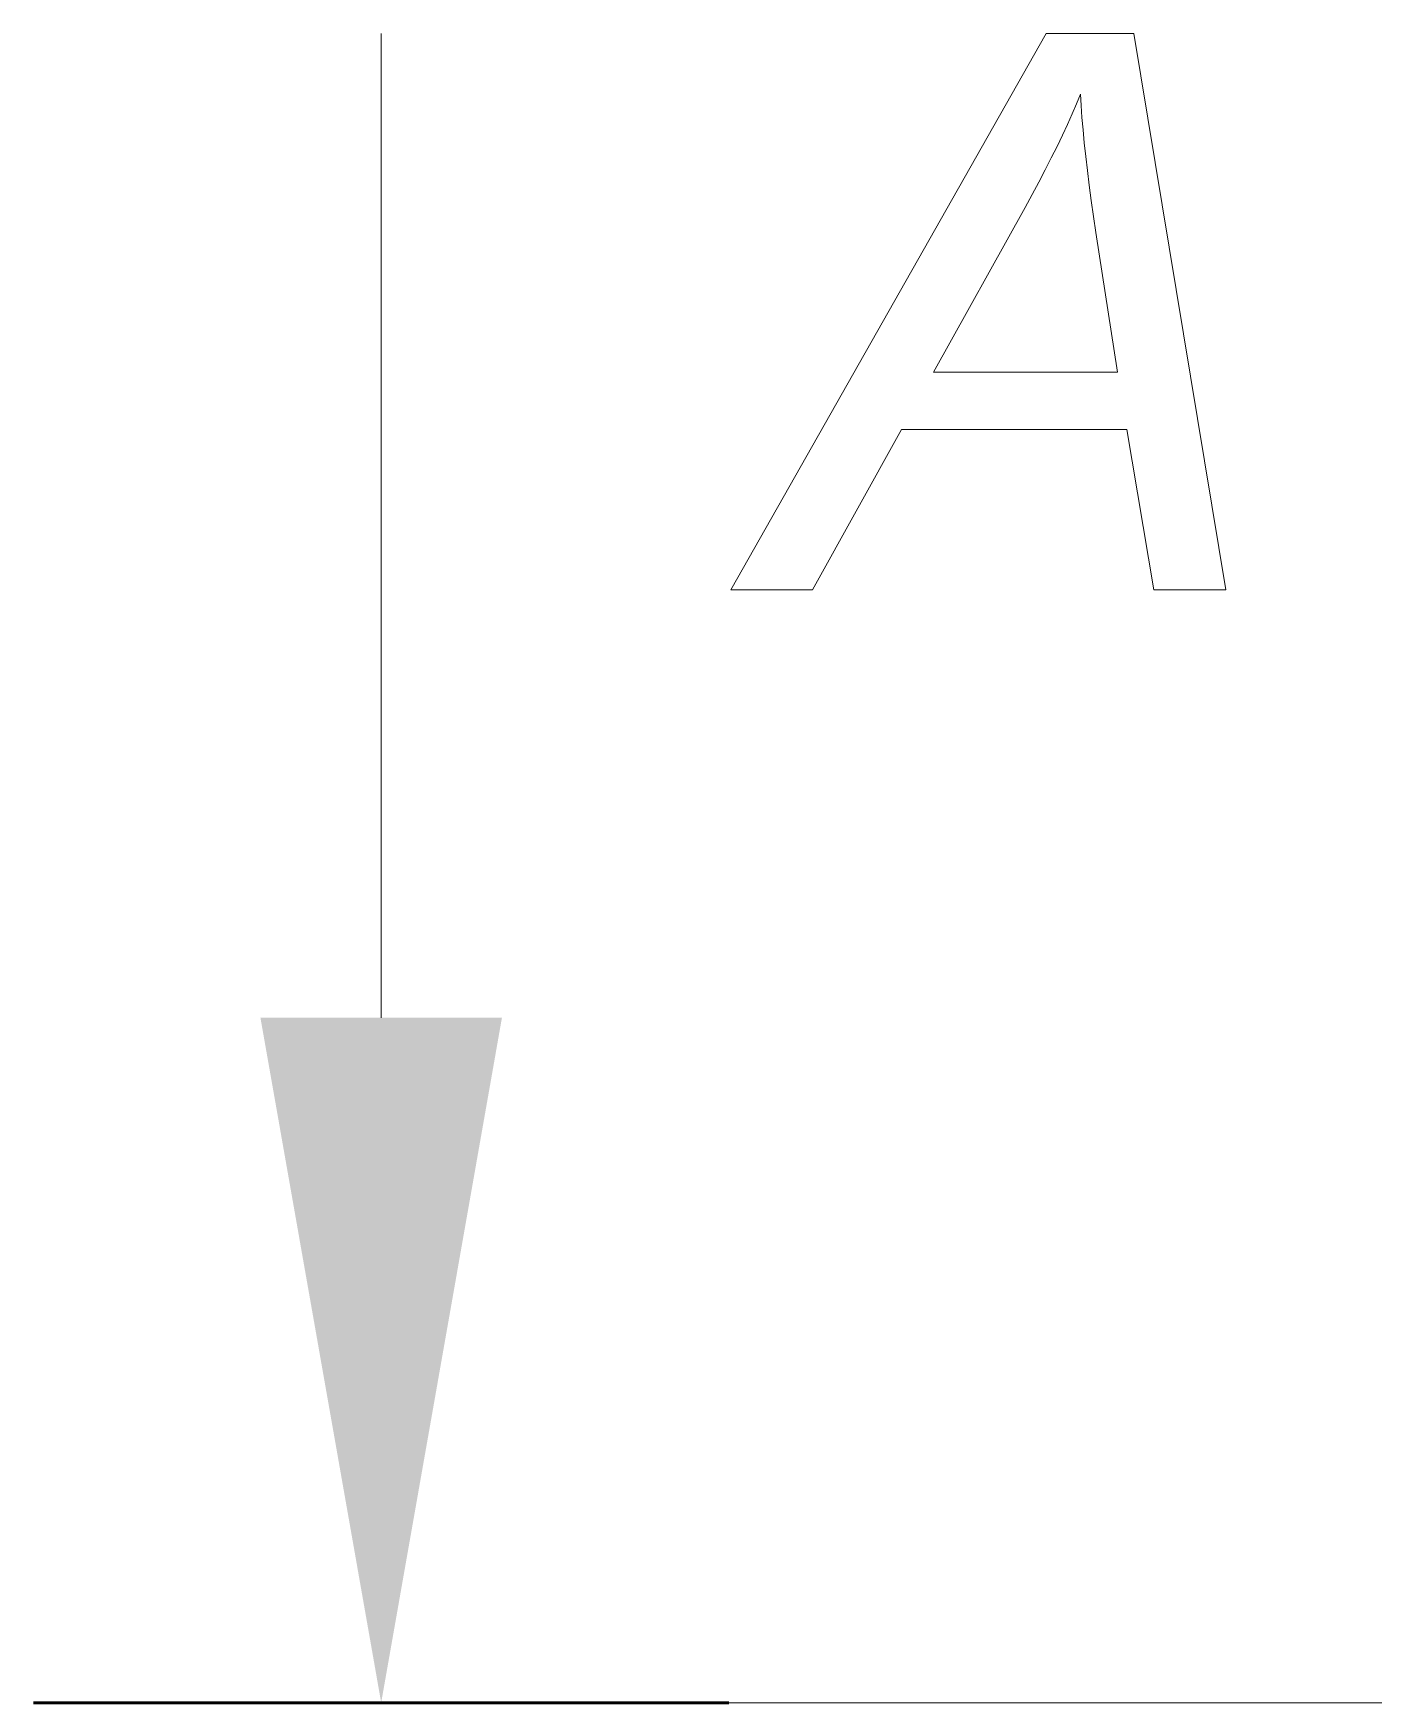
# Model space of a CAD drawing. Extents: x 0 to 297, y 0 to 562.
# Drawn here: x 106.54 to 116.18, y 524.68 to 536.68 of the extents above; entities that cross this region are included whole.
import ezdxf

# ---------------------------------------------------------------- set-up
doc = ezdxf.new("R2010")
doc.units = 0
doc.linetypes.add('DASHDOT', pattern=[18.5, 12, -3, 0.5, -3])

msp = doc.modelspace()

# ---------------------------------------------------------------- linework, layer by layer
at = {"color": 7, "lineweight": 13, "ltscale": 0.1769}
msp.add_line((109.042, 529.604), (109.042, 536.68), dxfattribs=at)
at = {"color": 7, "lineweight": 50, "ltscale": 0.125}
msp.add_line((106.542, 524.68), (111.542, 524.68), dxfattribs=at)
at = {"color": 7, "linetype": 'DASHDOT', "lineweight": 13}
msp.add_line((111.542, 524.68), (195.462, 524.68), dxfattribs=at)
at = {"color": 7, "lineweight": 13}
for points in [[(111.555, 532.68), (113.822, 536.68), (114.453, 536.68), (115.113, 532.68), (114.595, 532.68), (114.401, 533.832), (112.783, 533.832), (112.142, 532.68)], [(113.012, 534.244), (114.335, 534.244), (114.18, 535.248), (114.162, 535.365), (114.146, 535.479), (114.132, 535.589), (114.119, 535.694), (114.107, 535.796), (114.096, 535.893), (114.087, 535.987), (114.079, 536.076), (114.073, 536.162), (114.068, 536.244), (114.039, 536.174), (114.008, 536.101), (113.975, 536.026), (113.939, 535.948), (113.9, 535.868), (113.859, 535.785), (113.815, 535.7), (113.769, 535.612), (113.721, 535.521), (113.67, 535.428)]]:
    msp.add_lwpolyline(points, close=True, dxfattribs=at)
msp.add_solid([(108.174, 529.604), (109.042, 524.68), (109.91, 529.604)], dxfattribs=at)

doc.saveas('drawing.dxf')
